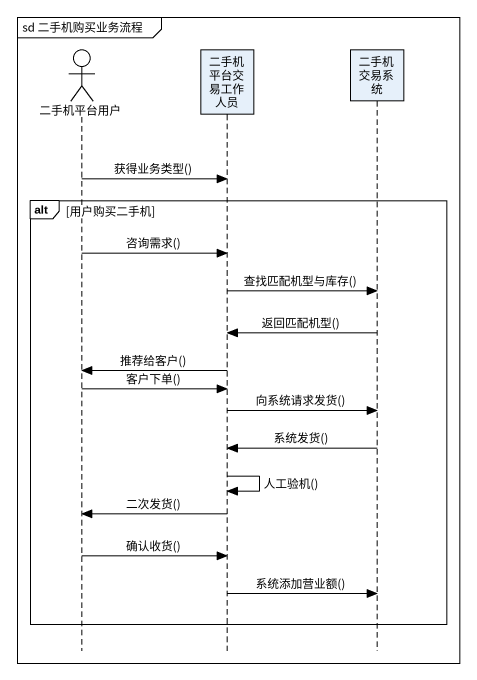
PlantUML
@startuml
mainframe sd 二手机购买业务流程
hide footbox
actor 二手机平台用户
participant 二手机平台交易工作人员
participant 二手机交易系统

二手机平台用户 -> 二手机平台交易工作人员 : 获得业务类型()
alt 用户购买二手机
  二手机平台用户 -> 二手机平台交易工作人员 : 咨询需求()
  二手机平台交易工作人员 -> 二手机交易系统 : 查找匹配机型与库存()
  二手机交易系统 -> 二手机平台交易工作人员 : 返回匹配机型()
  二手机平台交易工作人员 -> 二手机平台用户 : 推荐给客户()
  二手机平台用户 -> 二手机平台交易工作人员 : 客户下单()
  二手机平台交易工作人员 -> 二手机交易系统 : 向系统请求发货()
  二手机交易系统 -> 二手机平台交易工作人员 : 系统发货()
  二手机平台交易工作人员 -> 二手机平台交易工作人员 : 人工验机()
  二手机平台交易工作人员 -> 二手机平台用户 : 二次发货()
  二手机平台用户 -> 二手机平台交易工作人员 : 确认收货()
  二手机平台交易工作人员 -> 二手机交易系统 : 系统添加营业额()
end
@enduml
